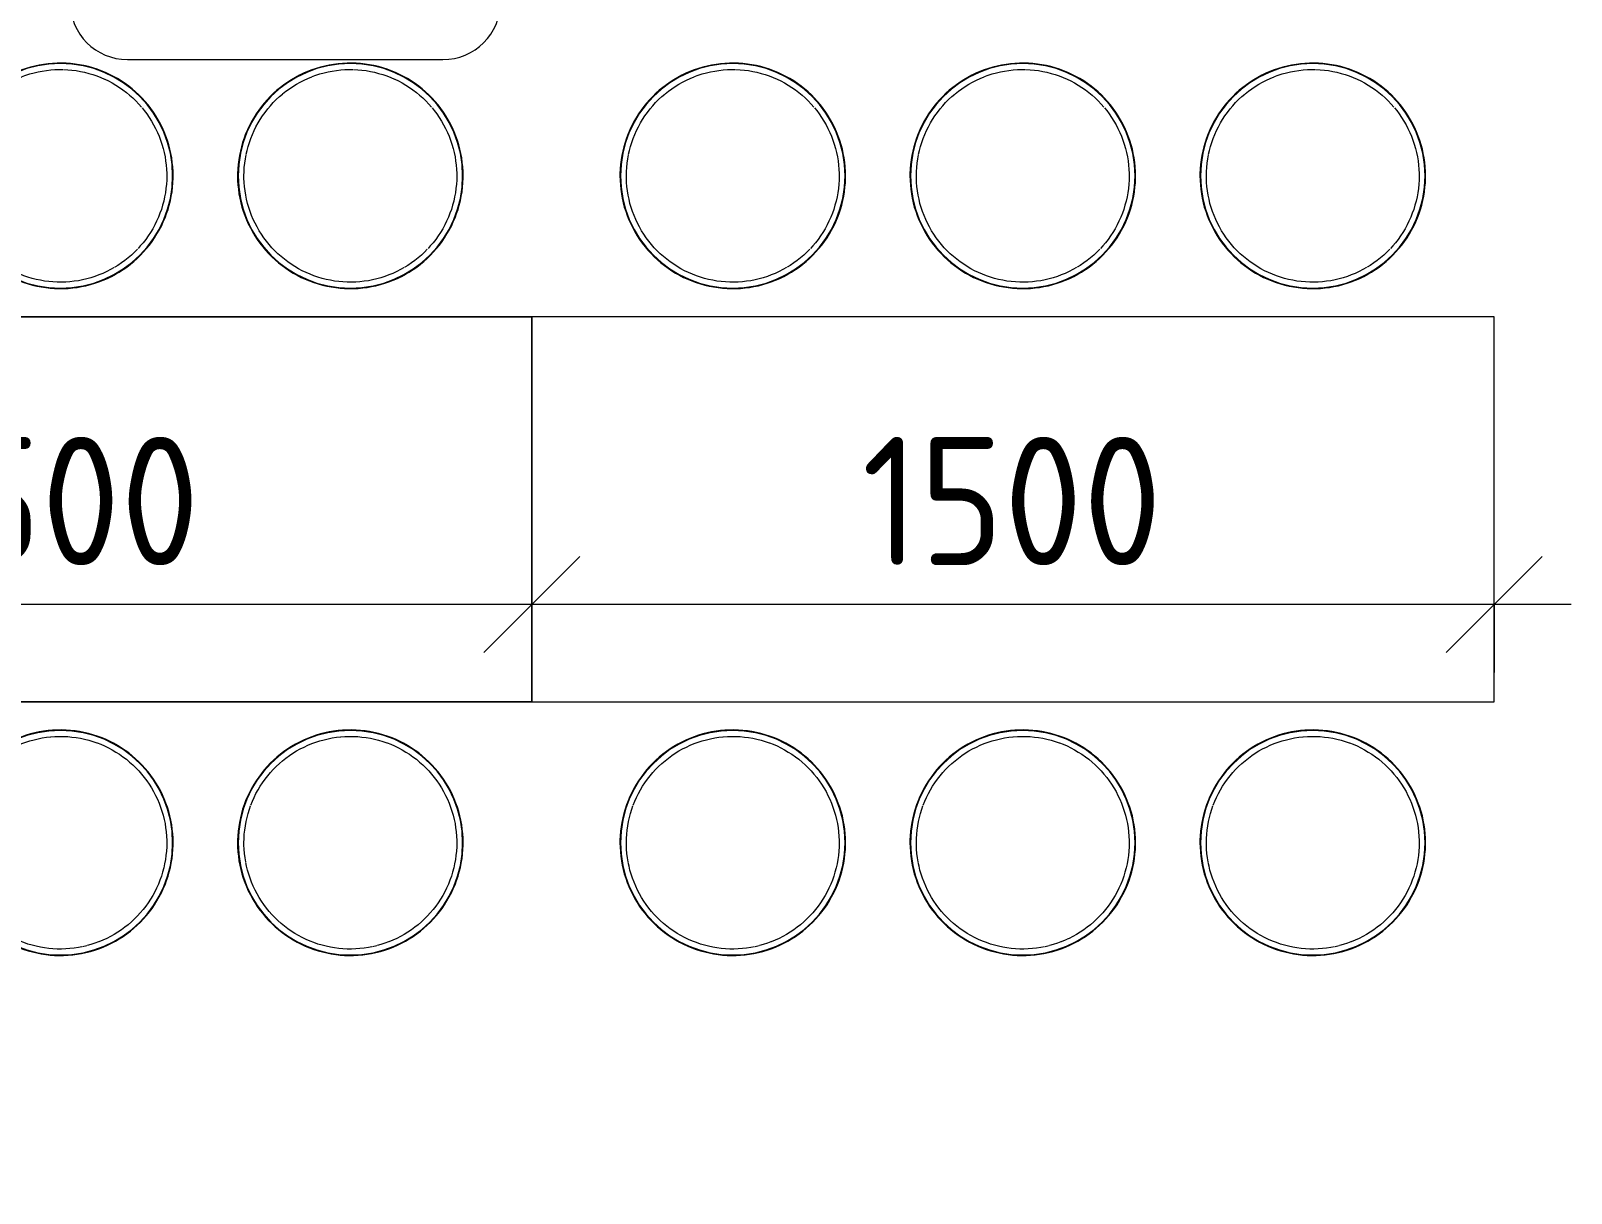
# Model space of a CAD drawing. Header units: millimetres. Extents: x 35840 to 252964, y -8553 to 29000.
# Drawn here: x 44616 to 47017, y 22934 to 24746 of the extents above; entities that cross this region are included whole.
import ezdxf

# ---------------------------------------------------------------- set-up
doc = ezdxf.new("R2010")
doc.units = ezdxf.units.MM
for name, color, linetype, lineweight in [('A-ANNO-DIMS', 7, 'Continuous', 9), ('A-ANNO-DIMS-100', 7, 'Continuous', 9), ('I-FURN-IDEN', 7, 'Continuous', 9)]:
    doc.layers.add(name, color=color, linetype=linetype, lineweight=lineweight)
doc.layers.add('I-FURN-1', color=9, linetype='Continuous', lineweight=9, true_color=0x808080)
doc.styles.add('ISOCPEUR_1', font='isocpeur.ttf', dxfattribs={"width": 0.9, "height": 200})
doc.dimstyles.new('ISO-2_0_0_9К_Средний_округл2', dxfattribs={"dimscale": 304.8, "dimtxt": 199.196235, "dimasz": 0.492126, "dimexe": 0.393701, "dimexo": 0, "dimgap": 0, "dimtad": 1, "dimdec": 0, "dimrnd": 10, "dimzin": 0, "dimdsep": 46, "dimtxsty": 'ISOCPEUR_1', "dimblk1": 'OBLIQUE', "dimblk2": 'OBLIQUE', "dimsah": 1, "dimcen": 0.09, "dimdle": 0.393701, "dimazin": 0, "dimtfac": 1, "dimtdec": 4, "dimtix": 1, "dimtmove": 0, "dimatfit": 3, "dimfxl": 1, "dimtvp": 1, "dimtolj": 1, "dimtzin": 0, "dimarcsym": 2})

# ---------------------------------------------------------------- blocks, each defined once
blk = doc.blocks.new('Стол базовый прямоугольный - 1_216п-25420479-План расстановки мебели и оборудования 1 этажа в осях 12-23')
at = {"layer": 'I-FURN-1'}
for p, q in [((750, 300), (-750, 300)), ((-750, 300), (-750, -300)), ((750, -300), (750, 300)), ((-750, -300), (750, -300))]:
    blk.add_line(p, q, dxfattribs=at)
blk = doc.blocks.new('Stool _3_ - Aluminium Stool-V140-План расстановки мебели и оборудования 1 этажа в осях 12-23')
at = {"layer": 'I-FURN-1'}
blk.add_line((-1.2, 165.8), (3.8, 165.7), dxfattribs=at)
at = {"layer": 'I-FURN-1', "flags": 128}
for points in [[(175.8, 0), (175.7, 7), (175.2, 14), (174.5, 21), (173.6, 28), (172.3, 34.9), (170.8, 41.8), (169, 48.6), (166.9, 55.3), (164.5, 61.9), (161.9, 68.5), (159.1, 74.9), (155.9, 81.2), (152.6, 87.4), (148.9, 93.4), (145.1, 99.3), (141, 105), (136.7, 110.5), (132.2, 115.9), (127.4, 121.1), (122.5, 126.1), (117.3, 130.9), (112, 135.5), (106.5, 139.9), (100.8, 144), (95, 147.9), (89, 151.6), (82.9, 155), (76.6, 158.2), (70.2, 161.2), (63.7, 163.9), (57.1, 166.3), (50.4, 168.4), (43.6, 170.3), (36.8, 171.9), (29.9, 173.2), (22.9, 174.3), (15.9, 175.1), (8.9, 175.6), (1.9, 175.8), (-5.1, 175.7), (-12.2, 175.4), (-19.2, 174.8), (-26.1, 173.8), (-33.1, 172.7), (-39.9, 171.2), (-46.8, 169.5), (-53.5, 167.5), (-60.1, 165.2), (-66.7, 162.6), (-73.2, 159.9), (-79.5, 156.8), (-85.7, 153.5), (-91.8, 149.9), (-97.7, 146.2), (-103.5, 142.1), (-109.1, 137.9), (-114.5, 133.4), (-119.7, 128.7), (-124.8, 123.8), (-129.6, 118.7), (-134.3, 113.5), (-138.7, 108), (-142.9, 102.4), (-146.9, 96.6), (-150.6, 90.6), (-154.1, 84.5), (-157.4, 78.3), (-160.4, 71.9), (-163.2, 65.5), (-165.6, 58.9), (-167.9, 52.2), (-169.8, 45.5), (-171.5, 38.6), (-172.9, 31.7), (-174, 24.8), (-174.9, 17.8), (-175.5, 10.8), (-175.8, 3.8), (-175.8, 0)], [(-105.6, 127.8), (-100.4, 131.9), (-95.1, 135.8), (-89.6, 139.5), (-83.9, 143), (-78.1, 146.2), (-72.2, 149.2), (-66.2, 152), (-60.1, 154.5)], [(-59.6, 154.7), (-53.9, 156.8), (-47.5, 158.8), (-41.1, 160.6), (-34.7, 162.1), (-28.2, 163.4), (-21.6, 164.4), (-15, 165.1), (-8.4, 165.6), (-1.8, 165.8)], [(4.8, 165.7), (11.5, 165.4), (18.1, 164.8), (24.6, 164), (31.2, 162.8), (37.7, 161.5), (44.1, 159.8), (50.5, 157.9), (56.7, 155.8), (62.9, 153.4), (69, 150.8)], [(69.3, 150.6), (75, 147.9), (80.8, 144.8), (86.5, 141.4), (92.1, 137.8), (97.6, 134), (102.9, 130), (108, 125.8), (112.9, 121.4), (117.7, 116.8), (122.3, 112), (126.6, 107)], [(-162.3, 33.7), (-161, 39.4), (-159.3, 45.8), (-157.4, 52.2), (-155.2, 58.4), (-152.7, 64.6), (-150, 70.6), (-147.1, 76.6), (-143.9, 82.4), (-140.5, 88.1), (-136.8, 93.6), (-133, 99), (-128.9, 104.3), (-124.6, 109.3), (-120.2, 114.2), (-115.5, 118.9), (-110.7, 123.5), (-105.9, 127.5)], [(127.5, 106), (130.8, 101.9), (134.8, 96.5), (138.5, 91.1), (142.1, 85.5), (145.4, 79.7), (148.4, 73.8), (151.3, 67.8), (153.9, 61.7), (156.2, 55.5), (158.3, 49.2), (160.2, 42.9), (161.7, 36.4), (163.1, 29.9), (164.1, 23.4), (164.9, 16.8), (165.5, 10.2), (165.8, 3.6), (165.8, 0)], [(-165.8, 0), (-165.7, 6.6), (-165.3, 13.2), (-164.6, 19.8), (-163.7, 26.4), (-162.5, 32.9)], [(-175.8, 0), (-175.7, -7), (-175.2, -14), (-174.5, -21), (-173.6, -28), (-172.3, -34.9), (-170.8, -41.8), (-169, -48.6), (-166.9, -55.3), (-164.5, -61.9), (-161.9, -68.5), (-159.1, -74.9), (-155.9, -81.2), (-152.6, -87.4), (-148.9, -93.4), (-145.1, -99.3), (-141, -105), (-136.7, -110.5), (-132.2, -115.9), (-127.4, -121.1), (-122.5, -126.1), (-117.3, -130.9), (-112, -135.5), (-106.5, -139.9), (-100.8, -144), (-95, -147.9), (-89, -151.6), (-82.9, -155), (-76.6, -158.2), (-70.2, -161.2), (-63.7, -163.9), (-57.1, -166.3), (-50.4, -168.4), (-43.6, -170.3), (-36.8, -171.9), (-29.9, -173.2), (-22.9, -174.3), (-15.9, -175.1), (-8.9, -175.6), (-1.9, -175.8), (5.1, -175.7), (12.2, -175.4), (19.2, -174.8), (26.1, -173.8), (33.1, -172.7), (39.9, -171.2), (46.8, -169.5), (53.5, -167.5), (60.1, -165.2), (66.7, -162.6), (73.2, -159.9), (79.5, -156.8), (85.7, -153.5), (91.8, -149.9), (97.7, -146.2), (103.5, -142.1), (109.1, -137.9), (114.5, -133.4), (119.7, -128.7), (124.8, -123.8), (129.6, -118.7), (134.3, -113.5), (138.7, -108), (142.9, -102.4), (146.9, -96.6), (150.6, -90.6), (154.1, -84.5), (157.4, -78.3), (160.4, -71.9), (163.2, -65.5), (165.6, -58.9), (167.9, -52.2), (169.8, -45.5), (171.5, -38.6), (172.9, -31.7), (174, -24.8), (174.9, -17.8), (175.5, -10.8), (175.8, -3.8), (175.8, 0)], [(-44.1, -159.8), (-50.5, -157.9), (-56.7, -155.8), (-62.9, -153.4), (-69, -150.8), (-75, -147.9), (-80.8, -144.8), (-86.5, -141.4), (-92.1, -137.8), (-97.6, -134), (-102.9, -130), (-108, -125.8), (-112.9, -121.4), (-117.7, -116.8), (-122.3, -112), (-126.6, -107), (-130.8, -101.9), (-134.8, -96.5), (-138.5, -91.1), (-142.1, -85.5), (-145.4, -79.7), (-148.4, -73.8), (-151.3, -67.8), (-153.9, -61.7), (-156.2, -55.5), (-158.3, -49.2), (-160.2, -42.9), (-161.7, -36.4), (-163.1, -29.9), (-164.1, -23.4), (-164.9, -16.8), (-165.5, -10.2), (-165.8, -3.6), (-165.8, 0)], [(165.8, 0), (165.7, -6.6), (165.3, -13.2), (164.6, -19.8), (163.7, -26.4), (162.5, -32.9), (161, -39.4), (159.3, -45.8), (157.4, -52.2), (155.2, -58.4), (152.7, -64.6), (150, -70.6), (147.1, -76.6), (143.9, -82.4), (140.5, -88.1), (136.8, -93.6), (133, -99), (128.9, -104.3), (124.6, -109.3), (121, -113.4)], [(120.2, -114.2), (115.5, -118.9), (110.7, -123.5), (105.6, -127.8), (100.4, -131.9), (95.1, -135.8), (89.6, -139.5), (85, -142.3)], [(83.9, -143), (78.1, -146.2), (72.2, -149.2), (66.2, -152), (60.1, -154.5), (53.9, -156.8), (47.5, -158.8), (41.1, -160.6), (34.7, -162.1), (28.2, -163.4), (21.6, -164.4), (15, -165.1), (8.4, -165.6), (1.8, -165.8), (-4.8, -165.7), (-11.5, -165.4), (-18.1, -164.8), (-24.6, -164), (-31.2, -162.8), (-37.7, -161.5), (-44.1, -159.8)]]:
    blk.add_lwpolyline(points, dxfattribs=at)
at = {"layer": 'I-FURN-1'}
for start, end in [(360, 180), (0, 180), (180, 0), (180, 360)]:
    blk.add_arc((0, 0), 175, start, end, dxfattribs=at)
blk = doc.blocks.new('Stool _3_ - Aluminium Stool-V125-План расстановки мебели и оборудования 1 этажа в осях 12-23')
at = {"layer": 'I-FURN-1'}
blk.add_line((-1.2, 165.8), (3.8, 165.7), dxfattribs=at)
at = {"layer": 'I-FURN-1', "flags": 128}
for points in [[(175.8, 0), (175.7, 7), (175.2, 14), (174.5, 21), (173.6, 28), (172.3, 34.9), (170.8, 41.8), (169, 48.6), (166.9, 55.3), (164.5, 61.9), (161.9, 68.5), (159.1, 74.9), (155.9, 81.2), (152.6, 87.4), (148.9, 93.4), (145.1, 99.3), (141, 105), (136.7, 110.5), (132.2, 115.9), (127.4, 121.1), (122.5, 126.1), (117.3, 130.9), (112, 135.5), (106.5, 139.9), (100.8, 144), (95, 147.9), (89, 151.6), (82.9, 155), (76.6, 158.2), (70.2, 161.2), (63.7, 163.9), (57.1, 166.3), (50.4, 168.4), (43.6, 170.3), (36.8, 171.9), (29.9, 173.2), (22.9, 174.3), (15.9, 175.1), (8.9, 175.6), (1.9, 175.8), (-5.1, 175.7), (-12.2, 175.4), (-19.2, 174.8), (-26.1, 173.8), (-33.1, 172.7), (-39.9, 171.2), (-46.8, 169.5), (-53.5, 167.5), (-60.1, 165.2), (-66.7, 162.6), (-73.2, 159.9), (-79.5, 156.8), (-85.7, 153.5), (-91.8, 149.9), (-97.7, 146.2), (-103.5, 142.1), (-109.1, 137.9), (-114.5, 133.4), (-119.7, 128.7), (-124.8, 123.8), (-129.6, 118.7), (-134.3, 113.5), (-138.7, 108), (-142.9, 102.4), (-146.9, 96.6), (-150.6, 90.6), (-154.1, 84.5), (-157.4, 78.3), (-160.4, 71.9), (-163.2, 65.5), (-165.6, 58.9), (-167.9, 52.2), (-169.8, 45.5), (-171.5, 38.6), (-172.9, 31.7), (-174, 24.8), (-174.9, 17.8), (-175.5, 10.8), (-175.8, 3.8), (-175.8, 0)], [(-105.6, 127.8), (-100.4, 131.9), (-95.1, 135.8), (-89.6, 139.5), (-83.9, 143), (-78.1, 146.2), (-72.2, 149.2), (-66.2, 152), (-60.1, 154.5)], [(-59.6, 154.7), (-53.9, 156.8), (-47.5, 158.8), (-41.1, 160.6), (-34.7, 162.1), (-28.2, 163.4), (-21.6, 164.4), (-15, 165.1), (-8.4, 165.6), (-1.8, 165.8)], [(4.8, 165.7), (11.5, 165.4), (18.1, 164.8), (24.6, 164), (31.2, 162.8), (37.7, 161.5), (44.1, 159.8), (50.5, 157.9), (56.7, 155.8), (62.9, 153.4), (69, 150.8)], [(69.3, 150.6), (75, 147.9), (80.8, 144.8), (86.5, 141.4), (92.1, 137.8), (97.6, 134), (102.9, 130), (108, 125.8), (112.9, 121.4), (117.7, 116.8), (122.3, 112), (126.6, 107)], [(-162.3, 33.7), (-161, 39.4), (-159.3, 45.8), (-157.4, 52.2), (-155.2, 58.4), (-152.7, 64.6), (-150, 70.6), (-147.1, 76.6), (-143.9, 82.4), (-140.5, 88.1), (-136.8, 93.6), (-133, 99), (-128.9, 104.3), (-124.6, 109.3), (-120.2, 114.2), (-115.5, 118.9), (-110.7, 123.5), (-105.9, 127.5)], [(127.5, 106), (130.8, 101.9), (134.8, 96.5), (138.5, 91.1), (142.1, 85.5), (145.4, 79.7), (148.4, 73.8), (151.3, 67.8), (153.9, 61.7), (156.2, 55.5), (158.3, 49.2), (160.2, 42.9), (161.7, 36.4), (163.1, 29.9), (164.1, 23.4), (164.9, 16.8), (165.5, 10.2), (165.8, 3.6), (165.8, 0)], [(-165.8, 0), (-165.7, 6.6), (-165.3, 13.2), (-164.6, 19.8), (-163.7, 26.4), (-162.5, 32.9)], [(-175.8, 0), (-175.7, -7), (-175.2, -14), (-174.5, -21), (-173.6, -28), (-172.3, -34.9), (-170.8, -41.8), (-169, -48.6), (-166.9, -55.3), (-164.5, -61.9), (-161.9, -68.5), (-159.1, -74.9), (-155.9, -81.2), (-152.6, -87.4), (-148.9, -93.4), (-145.1, -99.3), (-141, -105), (-136.7, -110.5), (-132.2, -115.9), (-127.4, -121.1), (-122.5, -126.1), (-117.3, -130.9), (-112, -135.5), (-106.5, -139.9), (-100.8, -144), (-95, -147.9), (-89, -151.6), (-82.9, -155), (-76.6, -158.2), (-70.2, -161.2), (-63.7, -163.9), (-57.1, -166.3), (-50.4, -168.4), (-43.6, -170.3), (-36.8, -171.9), (-29.9, -173.2), (-22.9, -174.3), (-15.9, -175.1), (-8.9, -175.6), (-1.9, -175.8), (5.1, -175.7), (12.2, -175.4), (19.2, -174.8), (26.1, -173.8), (33.1, -172.7), (39.9, -171.2), (46.8, -169.5), (53.5, -167.5), (60.1, -165.2), (66.7, -162.6), (73.2, -159.9), (79.5, -156.8), (85.7, -153.5), (91.8, -149.9), (97.7, -146.2), (103.5, -142.1), (109.1, -137.9), (114.5, -133.4), (119.7, -128.7), (124.8, -123.8), (129.6, -118.7), (134.3, -113.5), (138.7, -108), (142.9, -102.4), (146.9, -96.6), (150.6, -90.6), (154.1, -84.5), (157.4, -78.3), (160.4, -71.9), (163.2, -65.5), (165.6, -58.9), (167.9, -52.2), (169.8, -45.5), (171.5, -38.6), (172.9, -31.7), (174, -24.8), (174.9, -17.8), (175.5, -10.8), (175.8, -3.8), (175.8, 0)], [(-44.1, -159.8), (-50.5, -157.9), (-56.7, -155.8), (-62.9, -153.4), (-69, -150.8), (-75, -147.9), (-80.8, -144.8), (-86.5, -141.4), (-92.1, -137.8), (-97.6, -134), (-102.9, -130), (-108, -125.8), (-112.9, -121.4), (-117.7, -116.8), (-122.3, -112), (-126.6, -107), (-130.8, -101.9), (-134.8, -96.5), (-138.5, -91.1), (-142.1, -85.5), (-145.4, -79.7), (-148.4, -73.8), (-151.3, -67.8), (-153.9, -61.7), (-156.2, -55.5), (-158.3, -49.2), (-160.2, -42.9), (-161.7, -36.4), (-163.1, -29.9), (-164.1, -23.4), (-164.9, -16.8), (-165.5, -10.2), (-165.8, -3.6), (-165.8, 0)], [(165.8, 0), (165.7, -6.6), (165.3, -13.2), (164.6, -19.8), (163.7, -26.4), (162.5, -32.9), (161, -39.4), (159.3, -45.8), (157.4, -52.2), (155.2, -58.4), (152.7, -64.6), (150, -70.6), (147.1, -76.6), (143.9, -82.4), (140.5, -88.1), (136.8, -93.6), (133, -99), (128.9, -104.3), (124.6, -109.3), (121, -113.4)], [(119.9, -114.5), (115.5, -118.9), (110.7, -123.5), (105.6, -127.8), (100.4, -131.9), (95.1, -135.8), (89.6, -139.5), (85, -142.3)], [(83.9, -143), (78.1, -146.2), (72.2, -149.2), (66.2, -152), (60.1, -154.5), (53.9, -156.8), (47.5, -158.8), (41.1, -160.6), (34.7, -162.1), (28.2, -163.4), (21.6, -164.4), (15, -165.1), (8.4, -165.6), (1.8, -165.8), (-4.8, -165.7), (-11.5, -165.4), (-18.1, -164.8), (-24.6, -164), (-31.2, -162.8), (-37.7, -161.5), (-44.1, -159.8)]]:
    blk.add_lwpolyline(points, dxfattribs=at)
at = {"layer": 'I-FURN-1'}
for start, end in [(360, 180), (0, 180), (180, 0), (180, 360)]:
    blk.add_arc((0, 0), 175, start, end, dxfattribs=at)
blk = doc.blocks.new('Stool _3_ - Aluminium Stool-25469124-План расстановки мебели и оборудования 1 этажа в осях 12-23')
at = {"layer": 'I-FURN-1'}
blk.add_line((41.1, -160.6), (34.7, -162.1), dxfattribs=at)
at = {"layer": 'I-FURN-1', "flags": 128}
for points in [[(175.8, 0), (175.7, 7), (175.2, 14), (174.5, 21), (173.6, 28), (172.3, 34.9), (170.8, 41.8), (169, 48.6), (166.9, 55.3), (164.5, 61.9), (161.9, 68.5), (159.1, 74.9), (155.9, 81.2), (152.6, 87.4), (148.9, 93.4), (145.1, 99.3), (141, 105), (136.7, 110.5), (132.2, 115.9), (127.4, 121.1), (122.5, 126.1), (117.3, 130.9), (112, 135.5), (106.5, 139.9), (100.8, 144), (95, 147.9), (89, 151.6), (82.9, 155), (76.6, 158.2), (70.2, 161.2), (63.7, 163.9), (57.1, 166.3), (50.4, 168.4), (43.6, 170.3), (36.8, 171.9), (29.9, 173.2), (22.9, 174.3), (15.9, 175.1), (8.9, 175.6), (1.9, 175.8), (-5.1, 175.7), (-12.2, 175.4), (-19.2, 174.8), (-26.1, 173.8), (-33.1, 172.7), (-39.9, 171.2), (-46.8, 169.5), (-53.5, 167.5), (-60.1, 165.2), (-66.7, 162.6), (-73.2, 159.9), (-79.5, 156.8), (-85.7, 153.5), (-91.8, 149.9), (-97.7, 146.2), (-103.5, 142.1), (-109.1, 137.9), (-114.5, 133.4), (-119.7, 128.7), (-124.8, 123.8), (-129.6, 118.7), (-134.3, 113.5), (-138.7, 108), (-142.9, 102.4), (-146.9, 96.6), (-150.6, 90.6), (-154.1, 84.5), (-157.4, 78.3), (-160.4, 71.9), (-163.2, 65.5), (-165.6, 58.9), (-167.9, 52.2), (-169.8, 45.5), (-171.5, 38.6), (-172.9, 31.7), (-174, 24.8), (-174.9, 17.8), (-175.5, 10.8), (-175.8, 3.8), (-175.8, 0)], [(-83.9, 143), (-78.1, 146.2), (-72.2, 149.2), (-66.2, 152), (-60.1, 154.5), (-53.9, 156.8), (-47.5, 158.8), (-41.1, 160.6), (-34.7, 162.1), (-28.2, 163.4), (-21.6, 164.4), (-15.3, 165.1)], [(-15, 165.1), (-8.4, 165.6), (-1.8, 165.8), (4.8, 165.7), (11.5, 165.4), (18.1, 164.8), (24.6, 164), (31.2, 162.8), (37.7, 161.5), (44.1, 159.8), (50.5, 157.9), (56.7, 155.8)], [(57.5, 155.5), (62.9, 153.4), (69, 150.8), (75, 147.9), (80.8, 144.8), (86.5, 141.4), (92.1, 137.8), (97.6, 134)], [(-155.2, 58.4), (-152.7, 64.6), (-150, 70.6), (-147.1, 76.6), (-143.9, 82.4), (-140.5, 88.1), (-136.8, 93.6), (-133, 99), (-128.9, 104.3), (-124.6, 109.3), (-120.2, 114.2), (-115.5, 118.9), (-110.7, 123.5), (-105.6, 127.8), (-100.4, 131.9), (-95.1, 135.8), (-89.6, 139.5), (-83.9, 143)], [(97.6, 134), (102.9, 130), (108, 125.8), (112.9, 121.4), (117.7, 116.8), (122.3, 112), (126.6, 107), (130.8, 101.9), (134.8, 96.5), (138.5, 91.1), (142.1, 85.5), (145.4, 79.7), (148.4, 73.8), (151.3, 67.8), (153.9, 61.7), (156.2, 55.5), (158.3, 49.2), (160.2, 42.9), (161.7, 36.4), (163.1, 29.9), (164.1, 23.4), (164.8, 17.6)], [(-165.8, 0), (-165.7, 6.6), (-165.3, 13.2), (-164.6, 19.8), (-163.7, 26.4), (-162.5, 32.9), (-161, 39.4), (-159.3, 45.8), (-157.4, 52.2), (-155.5, 57.4)], [(-175.8, 0), (-175.7, -7), (-175.2, -14), (-174.5, -21), (-173.6, -28), (-172.3, -34.9), (-170.8, -41.8), (-169, -48.6), (-166.9, -55.3), (-164.5, -61.9), (-161.9, -68.5), (-159.1, -74.9), (-155.9, -81.2), (-152.6, -87.4), (-148.9, -93.4), (-145.1, -99.3), (-141, -105), (-136.7, -110.5), (-132.2, -115.9), (-127.4, -121.1), (-122.5, -126.1), (-117.3, -130.9), (-112, -135.5), (-106.5, -139.9), (-100.8, -144), (-95, -147.9), (-89, -151.6), (-82.9, -155), (-76.6, -158.2), (-70.2, -161.2), (-63.7, -163.9), (-57.1, -166.3), (-50.4, -168.4), (-43.6, -170.3), (-36.8, -171.9), (-29.9, -173.2), (-22.9, -174.3), (-15.9, -175.1), (-8.9, -175.6), (-1.9, -175.8), (5.1, -175.7), (12.2, -175.4), (19.2, -174.8), (26.1, -173.8), (33.1, -172.7), (39.9, -171.2), (46.8, -169.5), (53.5, -167.5), (60.1, -165.2), (66.7, -162.6), (73.2, -159.9), (79.5, -156.8), (85.7, -153.5), (91.8, -149.9), (97.7, -146.2), (103.5, -142.1), (109.1, -137.9), (114.5, -133.4), (119.7, -128.7), (124.8, -123.8), (129.6, -118.7), (134.3, -113.5), (138.7, -108), (142.9, -102.4), (146.9, -96.6), (150.6, -90.6), (154.1, -84.5), (157.4, -78.3), (160.4, -71.9), (163.2, -65.5), (165.6, -58.9), (167.9, -52.2), (169.8, -45.5), (171.5, -38.6), (172.9, -31.7), (174, -24.8), (174.9, -17.8), (175.5, -10.8), (175.8, -3.8), (175.8, 0)], [(-163.1, -29.9), (-164.1, -23.4), (-164.9, -16.8), (-165.5, -10.2), (-165.8, -3.6), (-165.8, 0)], [(165.8, 0), (165.7, -6.6), (165.3, -13.2), (164.6, -19.8), (163.7, -26.4), (162.5, -32.9), (161, -39.4), (159.3, -45.8), (157.4, -52.2), (155.2, -58.4), (152.7, -64.6), (150, -70.6), (147.1, -76.6), (143.9, -82.4), (140.5, -88.1), (136.8, -93.6), (133, -99), (128.9, -104.3), (124.6, -109.3), (120.2, -114.2), (115.5, -118.9), (110.7, -123.5), (105.6, -127.8), (100.4, -131.9), (95.1, -135.8), (89.6, -139.5), (83.9, -143), (78.1, -146.2), (72.2, -149.2), (66.2, -152), (60.1, -154.5)], [(164.9, 16.8), (165.5, 10.2), (165.8, 3.6), (165.8, 0)], [(33.7, -162.3), (28.2, -163.4), (21.6, -164.4), (15, -165.1), (8.4, -165.6), (1.8, -165.8), (-4.8, -165.7), (-11.5, -165.4), (-18.1, -164.8), (-24.6, -164), (-31.2, -162.8), (-37.7, -161.5), (-44.1, -159.8), (-50.5, -157.9), (-56.7, -155.8), (-62.9, -153.4), (-69, -150.8), (-75, -147.9), (-80.8, -144.8), (-86.5, -141.4), (-92.1, -137.8), (-97.6, -134), (-102.9, -130), (-108, -125.8), (-112.9, -121.4), (-117.7, -116.8), (-122.3, -112), (-126.6, -107), (-130.8, -101.9), (-134.8, -96.5), (-138.5, -91.1), (-142.1, -85.5), (-145.4, -79.7), (-148.4, -73.8), (-151.3, -67.8), (-153.9, -61.7), (-156.2, -55.5), (-158.3, -49.2), (-160.2, -42.9), (-161.7, -36.4), (-162.9, -30.6)], [(59.6, -154.7), (53.9, -156.8), (47.5, -158.8), (41.7, -160.4)]]:
    blk.add_lwpolyline(points, dxfattribs=at)
at = {"layer": 'I-FURN-1'}
for start, end in [(0, 180), (360, 180), (180, 0), (180, 360)]:
    blk.add_arc((0, 0), 175, start, end, dxfattribs=at)
blk = doc.blocks.new('Stool _3_ - Aluminium Stool-V141-План расстановки мебели и оборудования 1 этажа в осях 12-23')
at = {"layer": 'I-FURN-1'}
blk.add_line((41.1, -160.6), (34.7, -162.1), dxfattribs=at)
at = {"layer": 'I-FURN-1', "flags": 128}
for points in [[(175.8, 0), (175.7, 7), (175.2, 14), (174.5, 21), (173.6, 28), (172.3, 34.9), (170.8, 41.8), (169, 48.6), (166.9, 55.3), (164.5, 61.9), (161.9, 68.5), (159.1, 74.9), (155.9, 81.2), (152.6, 87.4), (148.9, 93.4), (145.1, 99.3), (141, 105), (136.7, 110.5), (132.2, 115.9), (127.4, 121.1), (122.5, 126.1), (117.3, 130.9), (112, 135.5), (106.5, 139.9), (100.8, 144), (95, 147.9), (89, 151.6), (82.9, 155), (76.6, 158.2), (70.2, 161.2), (63.7, 163.9), (57.1, 166.3), (50.4, 168.4), (43.6, 170.3), (36.8, 171.9), (29.9, 173.2), (22.9, 174.3), (15.9, 175.1), (8.9, 175.6), (1.9, 175.8), (-5.1, 175.7), (-12.2, 175.4), (-19.2, 174.8), (-26.1, 173.8), (-33.1, 172.7), (-39.9, 171.2), (-46.8, 169.5), (-53.5, 167.5), (-60.1, 165.2), (-66.7, 162.6), (-73.2, 159.9), (-79.5, 156.8), (-85.7, 153.5), (-91.8, 149.9), (-97.7, 146.2), (-103.5, 142.1), (-109.1, 137.9), (-114.5, 133.4), (-119.7, 128.7), (-124.8, 123.8), (-129.6, 118.7), (-134.3, 113.5), (-138.7, 108), (-142.9, 102.4), (-146.9, 96.6), (-150.6, 90.6), (-154.1, 84.5), (-157.4, 78.3), (-160.4, 71.9), (-163.2, 65.5), (-165.6, 58.9), (-167.9, 52.2), (-169.8, 45.5), (-171.5, 38.6), (-172.9, 31.7), (-174, 24.8), (-174.9, 17.8), (-175.5, 10.8), (-175.8, 3.8), (-175.8, 0)], [(-83.9, 143), (-78.1, 146.2), (-72.2, 149.2), (-66.2, 152), (-60.1, 154.5), (-53.9, 156.8), (-47.5, 158.8), (-41.1, 160.6), (-34.7, 162.1), (-28.2, 163.4), (-21.6, 164.4), (-15.3, 165.1)], [(-15, 165.1), (-8.4, 165.6), (-1.8, 165.8), (4.8, 165.7), (11.5, 165.4), (18.1, 164.8), (24.6, 164), (31.2, 162.8), (37.7, 161.5), (44.1, 159.8), (50.5, 157.9), (56.7, 155.8)], [(57.5, 155.5), (62.9, 153.4), (69, 150.8), (75, 147.9), (80.8, 144.8), (86.5, 141.4), (92.1, 137.8), (97.6, 134)], [(-155.2, 58.4), (-152.7, 64.6), (-150, 70.6), (-147.1, 76.6), (-143.9, 82.4), (-140.5, 88.1), (-136.8, 93.6), (-133, 99), (-128.9, 104.3), (-124.6, 109.3), (-120.2, 114.2), (-115.5, 118.9), (-110.7, 123.5), (-105.6, 127.8), (-100.4, 131.9), (-95.1, 135.8), (-89.6, 139.5), (-83.9, 143)], [(97.6, 134), (102.9, 130), (108, 125.8), (112.9, 121.4), (117.7, 116.8), (122.3, 112), (126.6, 107), (130.8, 101.9), (134.8, 96.5), (138.5, 91.1), (142.1, 85.5), (145.4, 79.7), (148.4, 73.8), (151.3, 67.8), (153.9, 61.7), (156.2, 55.5), (158.3, 49.2), (160.2, 42.9), (161.7, 36.4), (163.1, 29.9), (164.1, 23.4), (164.8, 17.6)], [(-165.8, 0), (-165.7, 6.6), (-165.3, 13.2), (-164.6, 19.8), (-163.7, 26.4), (-162.5, 32.9), (-161, 39.4), (-159.3, 45.8), (-157.4, 52.2), (-155.5, 57.4)], [(-175.8, 0), (-175.7, -7), (-175.2, -14), (-174.5, -21), (-173.6, -28), (-172.3, -34.9), (-170.8, -41.8), (-169, -48.6), (-166.9, -55.3), (-164.5, -61.9), (-161.9, -68.5), (-159.1, -74.9), (-155.9, -81.2), (-152.6, -87.4), (-148.9, -93.4), (-145.1, -99.3), (-141, -105), (-136.7, -110.5), (-132.2, -115.9), (-127.4, -121.1), (-122.5, -126.1), (-117.3, -130.9), (-112, -135.5), (-106.5, -139.9), (-100.8, -144), (-95, -147.9), (-89, -151.6), (-82.9, -155), (-76.6, -158.2), (-70.2, -161.2), (-63.7, -163.9), (-57.1, -166.3), (-50.4, -168.4), (-43.6, -170.3), (-36.8, -171.9), (-29.9, -173.2), (-22.9, -174.3), (-15.9, -175.1), (-8.9, -175.6), (-1.9, -175.8), (5.1, -175.7), (12.2, -175.4), (19.2, -174.8), (26.1, -173.8), (33.1, -172.7), (39.9, -171.2), (46.8, -169.5), (53.5, -167.5), (60.1, -165.2), (66.7, -162.6), (73.2, -159.9), (79.5, -156.8), (85.7, -153.5), (91.8, -149.9), (97.7, -146.2), (103.5, -142.1), (109.1, -137.9), (114.5, -133.4), (119.7, -128.7), (124.8, -123.8), (129.6, -118.7), (134.3, -113.5), (138.7, -108), (142.9, -102.4), (146.9, -96.6), (150.6, -90.6), (154.1, -84.5), (157.4, -78.3), (160.4, -71.9), (163.2, -65.5), (165.6, -58.9), (167.9, -52.2), (169.8, -45.5), (171.5, -38.6), (172.9, -31.7), (174, -24.8), (174.9, -17.8), (175.5, -10.8), (175.8, -3.8), (175.8, 0)], [(-163.1, -29.9), (-164.1, -23.4), (-164.9, -16.8), (-165.5, -10.2), (-165.8, -3.6), (-165.8, 0)], [(165.8, 0), (165.7, -6.6), (165.3, -13.2), (164.6, -19.8), (163.7, -26.4), (162.5, -32.9), (161, -39.4), (159.3, -45.8), (157.4, -52.2), (155.2, -58.4), (152.7, -64.6), (150, -70.6), (147.1, -76.6), (143.9, -82.4), (140.5, -88.1), (136.8, -93.6), (133, -99), (128.9, -104.3), (124.6, -109.3), (120.2, -114.2), (115.5, -118.9), (110.7, -123.5), (105.6, -127.8), (100.4, -131.9), (95.1, -135.8), (89.6, -139.5), (83.9, -143), (78.1, -146.2), (72.2, -149.2), (69.4, -150.5)], [(164.9, 16.8), (165.5, 10.2), (165.8, 3.6), (165.8, 0)], [(33.7, -162.3), (28.2, -163.4), (21.6, -164.4), (15, -165.1), (8.4, -165.6), (1.8, -165.8), (-4.8, -165.7), (-11.5, -165.4), (-18.1, -164.8), (-24.6, -164), (-31.2, -162.8), (-37.7, -161.5), (-44.1, -159.8), (-50.5, -157.9), (-56.7, -155.8), (-62.9, -153.4), (-69, -150.8), (-75, -147.9), (-80.8, -144.8), (-86.5, -141.4), (-92.1, -137.8), (-97.6, -134), (-102.9, -130), (-108, -125.8), (-112.9, -121.4), (-117.7, -116.8), (-122.3, -112), (-126.6, -107), (-130.8, -101.9), (-134.8, -96.5), (-138.5, -91.1), (-142.1, -85.5), (-145.4, -79.7), (-148.4, -73.8), (-151.3, -67.8), (-153.9, -61.7), (-156.2, -55.5), (-158.3, -49.2), (-160.2, -42.9), (-161.7, -36.4), (-162.9, -30.6)], [(59.6, -154.7), (53.9, -156.8), (47.5, -158.8), (41.7, -160.4)], [(68.7, -150.9), (66.2, -152), (60.1, -154.5)]]:
    blk.add_lwpolyline(points, dxfattribs=at)
at = {"layer": 'I-FURN-1'}
for start, end in [(0, 180), (360, 180), (180, 0), (180, 360)]:
    blk.add_arc((0, 0), 175, start, end, dxfattribs=at)
blk = doc.blocks.new('DIMBLOCK93-План расстановки мебели и оборудования 1 этажа в осях 12-23')
at = {"layer": 'A-ANNO-DIMS-100', "lineweight": 20}
for p, q in [((44124.3, 23700), (44049.3, 23775)), ((44124.3, 23700), (44199.3, 23625)), ((44124.3, 22500), (44049.3, 22575)), ((44124.3, 22500), (44199.3, 22425))]:
    blk.add_line(p, q, dxfattribs=at)
at = {"layer": 'A-ANNO-DIMS-100'}
for p, q in [((45397.1, 23700), (44004.3, 23700)), ((44124.3, 22500), (44124.3, 23700)), ((44124.3, 23700), (45397.1, 23700)), ((45779.8, 22500), (44004.3, 22500)), ((44124.3, 22500), (45779.8, 22500))]:
    blk.add_line(p, q, dxfattribs=at)
at = {"layer": 'A-ANNO-DIMS-100', "color": 0, "insert": (43863, 22864.4), "char_height": 200, "width": 565.411, "attachment_point": 1, "rotation": 90, "line_spacing_factor": 1.149209, "style": 'ISOCPEUR_1'}
blk.add_mtext('1200', dxfattribs=at)
blk = doc.blocks.new('_Oblique')
at = {"color": 0, "linetype": 'ByBlock', "lineweight": -2}
blk.add_line((-0.5, -0.5), (0.5, 0.5), dxfattribs=at)
blk = doc.blocks.new('DIMBLOCK94-План расстановки мебели и оборудования 1 этажа в осях 12-23')
at = {"layer": 'A-ANNO-DIMS-100'}
for p, q in [((44124.3, 23700), (44124.3, 24420)), ((45397.1, 24300), (44004.3, 24300)), ((44124.3, 24300), (45397.1, 24300)), ((45397.1, 23700), (44004.3, 23700)), ((44124.3, 23700), (45397.1, 23700))]:
    blk.add_line(p, q, dxfattribs=at)
at = {"layer": 'A-ANNO-DIMS-100', "lineweight": 20}
for p, q in [((44124.3, 24300), (44049.3, 24375)), ((44124.3, 24300), (44199.3, 24225)), ((44124.3, 23700), (44049.3, 23775)), ((44124.3, 23700), (44199.3, 23625))]:
    blk.add_line(p, q, dxfattribs=at)
at = {"layer": 'A-ANNO-DIMS-100', "color": 0, "insert": (43863, 23810.4), "char_height": 200, "width": 455.087, "attachment_point": 1, "rotation": 90, "line_spacing_factor": 1.149209, "style": 'ISOCPEUR_1'}
blk.add_mtext('600', dxfattribs=at)
blk = doc.blocks.new('Марка_Мебель - В прямоуг_Balcon_Марка-25523697-План расстановки мебели и оборудования 1 этажа в осях 12-23')
at = {"layer": 'I-FURN-IDEN'}
for p, q in [((-2.455, 2.278), (2.455, 2.278)), ((-3.355, 1.378), (-3.355, -1.384)), ((3.355, 1.378), (3.355, -1.378)), ((-2.461, -2.278), (2.455, -2.278))]:
    blk.add_line(p, q, dxfattribs=at)
for centre, radius, start, end in [((-2.455, 1.378), 0.9, 90, 180), ((2.455, 1.378), 0.9, 0, 90), ((-2.461, -1.384), 0.893, 180, 270), ((2.455, -1.378), 0.9, 270, 0)]:
    blk.add_arc(centre, radius, start, end, dxfattribs=at)
blk = doc.blocks.new('DIMBLOCK119-План расстановки мебели и оборудования 1 этажа в осях 12-23')
at = {"layer": 'A-ANNO-DIMS-100'}
for p, q in [((45397.1, 23745.5), (45397.1, 23971.6)), ((46897.1, 23745.5), (46897.1, 23971.6)), ((47017.1, 23851.6), (45397.1, 23851.6)), ((45397.1, 23851.6), (45397.1, 23745.5)), ((46897.1, 23851.6), (46897.1, 23745.5))]:
    blk.add_line(p, q, dxfattribs=at)
at = {"layer": 'A-ANNO-DIMS-100', "lineweight": 20}
for p, q in [((45397.1, 23851.6), (45472.1, 23926.6)), ((46897.1, 23851.6), (46972.1, 23926.6)), ((45397.1, 23851.6), (45322.1, 23776.6)), ((46897.1, 23851.6), (46822.1, 23776.6))]:
    blk.add_line(p, q, dxfattribs=at)
at = {"layer": 'A-ANNO-DIMS-100', "color": 0, "insert": (45911.5, 24112.9), "char_height": 200, "width": 565.411, "attachment_point": 1, "line_spacing_factor": 1.149209, "style": 'ISOCPEUR_1'}
blk.add_mtext('1500', dxfattribs=at)
blk = doc.blocks.new('DIMBLOCK120-План расстановки мебели и оборудования 1 этажа в осях 12-23')
at = {"layer": 'A-ANNO-DIMS-100'}
for p, q in [((43897.1, 23745.5), (43897.1, 23971.6)), ((45397.1, 23745.5), (45397.1, 23971.6)), ((45397.1, 23851.6), (43897.1, 23851.6)), ((43897.1, 23851.6), (43897.1, 23745.5)), ((45397.1, 23851.6), (45397.1, 23745.5))]:
    blk.add_line(p, q, dxfattribs=at)
at = {"layer": 'A-ANNO-DIMS-100', "lineweight": 20}
for p, q in [((43897.1, 23851.6), (43972.1, 23926.6)), ((45397.1, 23851.6), (45472.1, 23926.6)), ((43897.1, 23851.6), (43822.1, 23776.6)), ((45397.1, 23851.6), (45322.1, 23776.6))]:
    blk.add_line(p, q, dxfattribs=at)
at = {"layer": 'A-ANNO-DIMS-100', "color": 0, "insert": (44411.5, 24112.9), "char_height": 200, "width": 565.411, "attachment_point": 1, "line_spacing_factor": 1.149209, "style": 'ISOCPEUR_1'}
blk.add_mtext('1500', dxfattribs=at)

msp = doc.modelspace()

# ---------------------------------------------------------------- block references
at = {"layer": 'I-FURN-1'}
for name, p in [('Stool _3_ - Aluminium Stool-V140-План расстановки мебели и оборудования 1 этажа в осях 12-23', (44662.3, 24519.8)), ('Stool _3_ - Aluminium Stool-V125-План расстановки мебели и оборудования 1 этажа в осях 12-23', (45114.3, 24519.8)), ('Stool _3_ - Aluminium Stool-V125-План расстановки мебели и оборудования 1 этажа в осях 12-23', (45710.3, 24519.8)), ('Stool _3_ - Aluminium Stool-V125-План расстановки мебели и оборудования 1 этажа в осях 12-23', (46162.3, 24519.8)), ('Stool _3_ - Aluminium Stool-V125-План расстановки мебели и оборудования 1 этажа в осях 12-23', (46614.3, 24519.8)), ('Stool _3_ - Aluminium Stool-25469124-План расстановки мебели и оборудования 1 этажа в осях 12-23', (44662.3, 23480.2)), ('Stool _3_ - Aluminium Stool-25469124-План расстановки мебели и оборудования 1 этажа в осях 12-23', (45114.3, 23480.2)), ('Stool _3_ - Aluminium Stool-25469124-План расстановки мебели и оборудования 1 этажа в осях 12-23', (45710.3, 23480.2)), ('Stool _3_ - Aluminium Stool-V141-План расстановки мебели и оборудования 1 этажа в осях 12-23', (46162.3, 23480.2)), ('Stool _3_ - Aluminium Stool-25469124-План расстановки мебели и оборудования 1 этажа в осях 12-23', (46614.3, 23480.2))]:
    msp.add_blockref(name, p, dxfattribs=at)
at = {"layer": 'I-FURN-1', "rotation": 180}
for p in [(44647.1, 24000), (46147.1, 24000)]:
    msp.add_blockref('Стол базовый прямоугольный - 1_216п-25420479-План расстановки мебели и оборудования 1 этажа в осях 12-23', p, dxfattribs=at)
at = {"layer": 'I-FURN-IDEN', "xscale": 99.99999999999993, "yscale": 99.99999999999993, "zscale": 99.99999999999993}
msp.add_blockref('Марка_Мебель - В прямоуг_Balcon_Марка-25523697-План расстановки мебели и оборудования 1 этажа в осях 12-23', (45012.9, 24928.8), dxfattribs=at)

# ---------------------------------------------------------------- dimensions: what is measured, and where the dimension line sits
at = {"layer": 'A-ANNO-DIMS'}
for base, p1, p2, override, picture, middle in [((44124.3, 24300), (45397.1, 23700), (45397.1, 24300), {"dimpost": '<>', "dimfxl": 600}, 'DIMBLOCK94-План расстановки мебели и оборудования 1 этажа в осях 12-23', (44024.3, 24000)), ((44124.3, 23700), (45779.8, 22500), (45397.1, 23700), {"dimpost": '<>', "dimfxl": 1259.551917}, 'DIMBLOCK93-План расстановки мебели и оборудования 1 этажа в осях 12-23', (44024.3, 23100))]:
    dim = msp.add_linear_dim(base=base, p1=p1, p2=p2, angle=90, dimstyle='ISO-2_0_0_9К_Средний_округл2', override=override, dxfattribs=at)
    dim.commit()
    dim.dimension.update_dxf_attribs({"geometry": picture, "text_midpoint": middle})
for base, p1, p2, picture, middle in [((43897.1, 23851.6), (45397.1, 23745.5), (43897.1, 23745.5), 'DIMBLOCK120-План расстановки мебели и оборудования 1 этажа в осях 12-23', (44647.1, 23951.6)), ((45397.1, 23851.6), (46897.1, 23745.5), (45397.1, 23745.5), 'DIMBLOCK119-План расстановки мебели и оборудования 1 этажа в осях 12-23', (46147.1, 23951.6))]:
    dim = msp.add_linear_dim(base=base, p1=p1, p2=p2, dimstyle='ISO-2_0_0_9К_Средний_округл2', override={"dimpost": '<>', "dimfxl": 1500}, dxfattribs=at)
    dim.commit()
    dim.dimension.update_dxf_attribs({"geometry": picture, "text_midpoint": middle})

doc.saveas('drawing.dxf')
